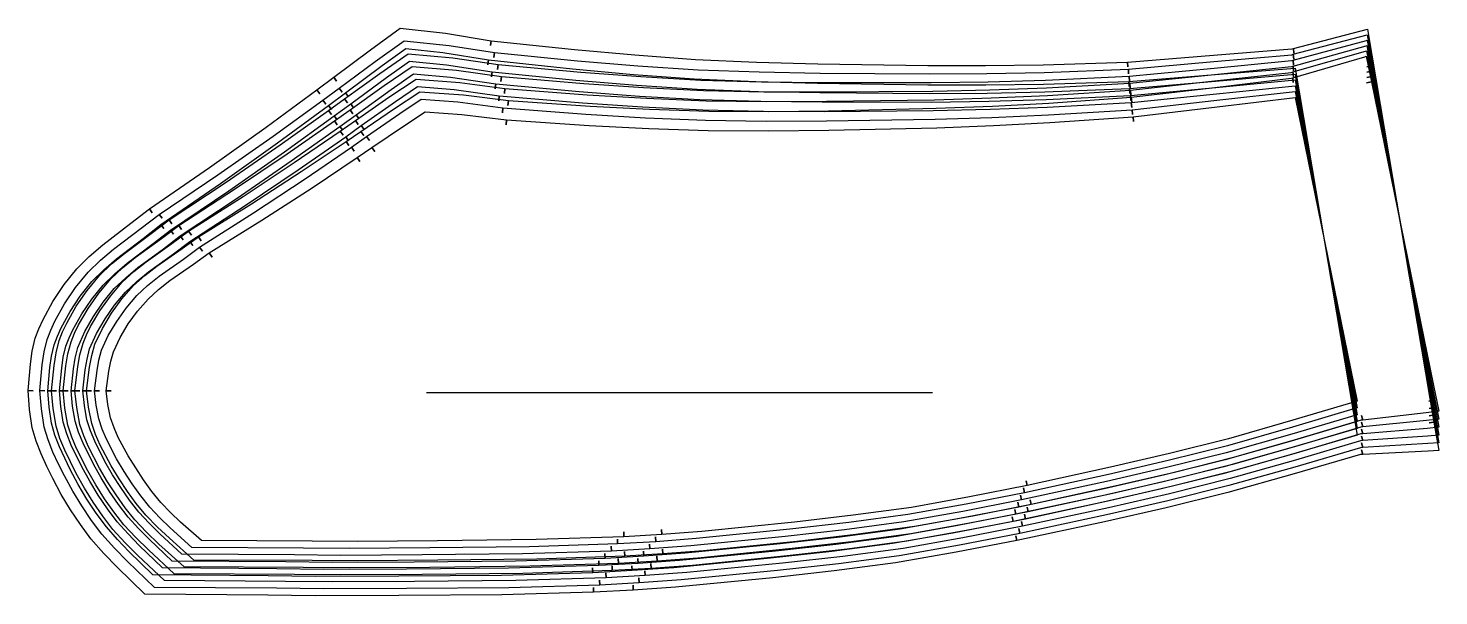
# Model space of a CAD drawing. Header units: inches. Extents: x 0 to 28.5, y 0 to 11.5.
import ezdxf

# ---------------------------------------------------------------- set-up
doc = ezdxf.new("R2010")
doc.units = ezdxf.units.IN

msp = doc.modelspace()

# ---------------------------------------------------------------- linework, layer by layer
at = {"layer": 'T001L001'}
for points in [[(2.353, 0.032), (1.795, 0.577), (1.525, 0.856), (1.268, 1.148), (1.053, 1.437), (0.854, 1.739), (0.669, 2.049), (0.497, 2.367), (0.373, 2.615), (0.261, 2.868), (0.162, 3.126), (0.082, 3.39), (0.028, 3.765), (0, 4.144), (0.098, 4.143), (0, 4.144), (0.046, 4.68), (0.083, 4.945), (0.143, 5.204), (0.216, 5.396), (0.301, 5.582), (0.498, 5.942), (0.724, 6.286), (0.981, 6.607), (1.234, 6.857), (1.505, 7.09), (2.075, 7.526), (2.449, 7.819), (2.507, 7.739), (2.449, 7.819), (3.661, 8.651), (4.805, 9.467), (5.833, 10.221), (5.892, 10.141), (5.833, 10.221), (6.171, 10.475), (6.23, 10.396), (6.171, 10.475), (6.916, 11.031), (7.517, 11.466), (8.43, 11.365), (9.351, 11.214), (9.338, 11.117), (9.351, 11.214), (11.035, 11.036), (12.255, 10.925), (13.478, 10.835), (14.715, 10.782), (15.953, 10.749), (18.175, 10.713), (19.339, 10.713), (20.503, 10.727), (22.21, 10.783), (22.215, 10.684), (22.21, 10.783), (23.946, 10.921), (25.525, 11.048), (25.559, 11.057), (25.567, 10.959), (25.559, 11.057), (27.055, 11.447), (27.144, 10.921), (27.047, 10.905), (27.144, 10.921), (28.398, 3.507), (28.301, 3.491), (28.398, 3.507), (28.495, 2.934), (28.28, 2.921), (26.959, 2.856), (26.932, 2.95), (26.959, 2.856), (26.911, 2.854), (25.575, 2.461), (24.234, 2.084), (22.989, 1.778), (21.739, 1.492), (19.972, 1.115), (19.952, 1.211), (19.972, 1.115), (18.747, 0.879), (17.519, 0.663), (16.282, 0.501), (15.041, 0.366), (13.077, 0.176), (12.224, 0.116), (12.218, 0.214), (12.224, 0.116), (11.42, 0.071), (11.416, 0.17), (11.42, 0.071), (9.567, 0.019), (7.486, 0.004), (5.799, 0), (4.84, 0.011), (2.353, 0.032)], [(2.552, 0.17), (2.006, 0.694), (1.742, 0.963), (1.49, 1.244), (1.279, 1.523), (1.083, 1.814), (0.902, 2.113), (0.732, 2.42), (0.61, 2.659), (0.499, 2.903), (0.402, 3.153), (0.322, 3.408), (0.266, 3.774), (0.235, 4.144), (0.334, 4.143), (0.235, 4.144), (0.285, 4.667), (0.323, 4.926), (0.384, 5.179), (0.456, 5.365), (0.54, 5.546), (0.735, 5.895), (0.958, 6.228), (1.21, 6.539), (1.458, 6.78), (1.724, 7.004), (2.281, 7.424), (2.647, 7.705), (2.704, 7.626), (2.647, 7.705), (3.83, 8.505), (4.947, 9.288), (5.951, 10.012), (6.009, 9.932), (5.951, 10.012), (6.281, 10.256), (6.34, 10.177), (6.281, 10.256), (7.009, 10.791), (7.596, 11.209), (8.503, 11.116), (9.421, 10.973), (9.408, 10.875), (9.421, 10.973), (11.098, 10.807), (12.314, 10.706), (13.532, 10.626), (14.764, 10.583), (15.997, 10.559), (18.208, 10.541), (19.367, 10.549), (20.525, 10.572), (22.224, 10.64), (22.23, 10.542), (22.224, 10.64), (23.951, 10.792), (25.523, 10.93), (25.556, 10.939), (25.565, 10.84), (25.556, 10.939), (27.051, 11.335), (27.142, 10.812), (27.045, 10.795), (27.142, 10.812), (28.396, 3.654), (28.299, 3.637), (28.396, 3.654), (28.495, 3.09), (28.273, 3.074), (26.959, 2.995), (26.932, 3.089), (26.959, 2.995), (26.914, 2.992), (25.587, 2.601), (24.257, 2.226), (23.022, 1.921), (21.782, 1.636), (20.029, 1.26), (20.01, 1.356), (20.029, 1.26), (18.814, 1.026), (17.596, 0.81), (16.369, 0.648), (15.138, 0.512), (13.191, 0.322), (12.344, 0.262), (12.337, 0.36), (12.344, 0.262), (11.547, 0.217), (11.542, 0.315), (11.547, 0.217), (9.708, 0.163), (7.643, 0.146), (5.971, 0.141), (5.019, 0.151), (2.552, 0.17)], [(2.751, 0.308), (2.217, 0.811), (1.958, 1.07), (1.712, 1.34), (1.505, 1.608), (1.313, 1.888), (1.135, 2.176), (0.968, 2.472), (0.738, 2.939), (0.641, 3.18), (0.562, 3.427), (0.505, 3.783), (0.471, 4.143), (0.569, 4.143), (0.471, 4.143), (0.524, 4.655), (0.563, 4.907), (0.625, 5.154), (0.696, 5.334), (0.779, 5.51), (0.972, 5.848), (1.191, 6.17), (1.439, 6.47), (1.682, 6.703), (1.942, 6.918), (2.487, 7.322), (2.845, 7.592), (2.902, 7.512), (2.845, 7.592), (3.999, 8.358), (5.089, 9.109), (6.069, 9.803), (6.126, 9.723), (6.069, 9.803), (6.391, 10.037), (6.449, 9.958), (6.391, 10.037), (7.101, 10.55), (7.675, 10.951), (8.576, 10.866), (9.491, 10.731), (9.479, 10.633), (9.491, 10.731), (11.162, 10.579), (12.373, 10.488), (13.585, 10.418), (14.812, 10.384), (16.04, 10.37), (18.241, 10.368), (19.395, 10.385), (20.548, 10.417), (22.238, 10.498), (22.245, 10.399), (22.238, 10.498), (23.957, 10.662), (25.52, 10.811), (25.553, 10.82), (25.562, 10.722), (25.553, 10.82), (27.037, 11.221), (27.046, 11.224), (27.141, 10.704), (27.044, 10.686), (27.141, 10.704), (28.395, 3.802), (28.298, 3.784), (28.395, 3.802), (28.495, 3.247), (28.265, 3.228), (26.96, 3.134), (26.932, 3.228), (26.96, 3.134), (26.916, 3.13), (25.6, 2.741), (24.279, 2.367), (23.055, 2.063), (21.825, 1.78), (20.087, 1.405), (20.067, 1.502), (20.087, 1.405), (18.882, 1.172), (17.674, 0.956), (16.456, 0.795), (15.235, 0.659), (13.304, 0.469), (12.464, 0.408), (12.457, 0.506), (12.464, 0.408), (11.673, 0.363), (11.669, 0.461), (11.673, 0.363), (9.849, 0.308), (7.801, 0.289), (6.142, 0.282), (5.198, 0.291), (2.751, 0.308)], [(2.95, 0.445), (2.428, 0.928), (2.175, 1.177), (1.934, 1.436), (1.731, 1.694), (1.543, 1.962), (1.368, 2.24), (1.204, 2.524), (0.977, 2.974), (0.881, 3.206), (0.802, 3.445), (0.743, 3.792), (0.707, 4.143), (0.805, 4.143), (0.707, 4.143), (0.762, 4.643), (0.803, 4.889), (0.866, 5.129), (0.937, 5.304), (1.019, 5.474), (1.209, 5.801), (1.425, 6.112), (1.669, 6.402), (1.907, 6.626), (2.161, 6.832), (2.693, 7.219), (3.043, 7.479), (3.099, 7.398), (3.043, 7.479), (4.169, 8.212), (5.231, 8.93), (6.187, 9.595), (6.243, 9.514), (6.187, 9.595), (6.501, 9.819), (6.558, 9.739), (6.501, 9.819), (7.194, 10.31), (7.755, 10.694), (8.649, 10.617), (9.56, 10.489), (9.549, 10.391), (9.56, 10.489), (11.225, 10.351), (12.432, 10.269), (13.639, 10.209), (14.861, 10.184), (16.083, 10.18), (18.275, 10.195), (19.423, 10.221), (20.571, 10.261), (22.253, 10.355), (22.26, 10.257), (22.253, 10.355), (23.962, 10.532), (25.518, 10.692), (25.55, 10.701), (25.56, 10.604), (25.55, 10.701), (27.025, 11.11), (27.041, 11.114), (27.139, 10.596), (27.042, 10.578), (27.139, 10.596), (28.393, 3.95), (28.296, 3.932), (28.393, 3.95), (28.495, 3.405), (28.257, 3.382), (26.96, 3.272), (26.931, 3.367), (26.96, 3.272), (26.918, 3.269), (25.612, 2.881), (24.302, 2.509), (23.088, 2.206), (21.868, 1.924), (20.144, 1.551), (20.124, 1.647), (20.144, 1.551), (18.949, 1.318), (17.751, 1.103), (16.544, 0.942), (15.332, 0.806), (13.417, 0.615), (12.583, 0.554), (12.577, 0.652), (12.583, 0.554), (11.799, 0.508), (11.795, 0.607), (11.799, 0.508), (9.99, 0.452), (7.959, 0.431), (6.313, 0.423), (5.376, 0.431), (2.95, 0.445)], [(2.515, 0.425), (2.034, 0.897), (1.801, 1.14), (1.579, 1.392), (1.375, 1.667), (1.187, 1.953), (1.011, 2.247), (0.848, 2.548), (0.632, 3.007), (0.541, 3.244), (0.468, 3.487), (0.421, 3.811), (0.396, 4.139), (0.495, 4.138), (0.396, 4.139), (0.437, 4.61), (0.47, 4.843), (0.523, 5.071), (0.589, 5.246), (0.666, 5.415), (0.846, 5.743), (1.051, 6.056), (1.285, 6.348), (1.525, 6.586), (1.782, 6.806), (2.323, 7.22), (2.682, 7.501), (2.74, 7.422), (2.682, 7.501), (3.887, 8.329), (5.035, 9.148), (6.068, 9.904), (6.126, 9.825), (6.068, 9.904), (6.408, 10.16), (6.467, 10.081), (6.408, 10.16), (7.149, 10.714), (7.625, 11.058), (8.377, 10.975), (9.298, 10.824), (9.285, 10.726), (9.298, 10.824), (10.998, 10.644), (12.225, 10.532), (13.455, 10.442), (14.699, 10.389), (15.943, 10.355), (18.173, 10.32), (19.342, 10.319), (20.511, 10.333), (22.232, 10.389), (22.238, 10.291), (22.232, 10.389), (23.978, 10.529), (25.591, 10.659), (26.845, 3.244), (25.492, 2.847), (24.134, 2.465), (22.896, 2.16), (21.652, 1.877), (19.895, 1.501), (19.875, 1.597), (19.895, 1.501), (18.679, 1.267), (17.46, 1.053), (16.231, 0.892), (14.998, 0.757), (13.045, 0.568), (12.199, 0.509), (12.193, 0.607), (12.199, 0.509), (11.404, 0.465), (11.4, 0.563), (11.404, 0.465), (9.56, 0.412), (7.484, 0.397), (5.801, 0.393), (4.844, 0.405), (2.515, 0.425)], [(3.149, 0.583), (2.64, 1.045), (2.392, 1.283), (2.156, 1.532), (1.958, 1.779), (1.774, 2.037), (1.601, 2.303), (1.44, 2.576), (1.216, 3.009), (1.121, 3.233), (1.042, 3.463), (0.981, 3.801), (0.942, 4.143), (1.041, 4.143), (0.942, 4.143), (1.001, 4.63), (1.044, 4.87), (1.107, 5.105), (1.177, 5.274), (1.259, 5.438), (1.447, 5.754), (1.659, 6.054), (1.898, 6.334), (2.132, 6.549), (2.38, 6.747), (2.9, 7.118), (3.241, 7.366), (3.297, 7.285), (3.241, 7.366), (4.339, 8.066), (5.374, 8.752), (6.305, 9.386), (6.361, 9.305), (6.305, 9.386), (6.612, 9.6), (6.668, 9.52), (6.612, 9.6), (7.287, 10.07), (7.834, 10.437), (8.722, 10.367), (9.63, 10.247), (9.62, 10.149), (9.63, 10.247), (11.289, 10.123), (12.49, 10.051), (13.693, 10), (14.91, 9.985), (16.126, 9.99), (18.308, 10.022), (19.451, 10.057), (20.593, 10.106), (22.267, 10.213), (22.276, 10.114), (22.267, 10.213), (23.967, 10.402), (25.515, 10.574), (25.547, 10.583), (25.558, 10.485), (25.547, 10.583), (27.013, 10.999), (27.035, 11.006), (27.136, 10.489), (27.04, 10.47), (27.136, 10.489), (28.39, 4.099), (28.294, 4.08), (28.39, 4.099), (28.495, 3.565), (28.249, 3.538), (26.96, 3.411), (26.932, 3.506), (26.96, 3.411), (26.921, 3.408), (25.625, 3.022), (24.325, 2.651), (23.121, 2.349), (21.911, 2.069), (20.202, 1.696), (20.182, 1.792), (20.202, 1.696), (19.017, 1.464), (17.829, 1.25), (16.631, 1.089), (15.43, 0.953), (13.53, 0.762), (12.703, 0.7), (12.697, 0.798), (12.703, 0.7), (11.925, 0.654), (11.921, 0.752), (11.925, 0.654), (10.131, 0.596), (8.116, 0.574), (6.484, 0.564), (5.555, 0.571), (3.149, 0.583)], [(3.349, 0.721), (2.851, 1.162), (2.609, 1.389), (2.378, 1.627), (2.184, 1.863), (2.004, 2.11), (1.835, 2.365), (1.676, 2.627), (1.456, 3.044), (1.361, 3.259), (1.282, 3.481), (1.219, 3.809), (1.178, 4.143), (1.276, 4.143), (1.178, 4.143), (1.24, 4.618), (1.284, 4.852), (1.348, 5.08), (1.499, 5.402), (1.684, 5.707), (1.893, 5.997), (2.128, 6.266), (2.356, 6.472), (2.599, 6.661), (3.107, 7.016), (3.44, 7.253), (3.494, 7.171), (3.44, 7.253), (4.508, 7.92), (5.516, 8.573), (6.423, 9.178), (6.478, 9.096), (6.423, 9.178), (6.722, 9.382), (6.777, 9.301), (6.722, 9.382), (7.38, 9.83), (7.913, 10.18), (8.795, 10.118), (9.7, 10.005), (9.691, 9.907), (9.7, 10.005), (11.352, 9.894), (12.549, 9.832), (13.747, 9.791), (14.958, 9.786), (16.169, 9.8), (18.341, 9.849), (19.479, 9.893), (20.616, 9.951), (22.281, 10.07), (22.291, 9.972), (22.281, 10.07), (23.973, 10.271), (25.512, 10.455), (25.544, 10.464), (25.555, 10.367), (25.544, 10.464), (27, 10.89), (27.029, 10.899), (27.134, 10.383), (27.037, 10.364), (27.134, 10.383), (28.388, 4.249), (28.292, 4.229), (28.388, 4.249), (28.495, 3.727), (28.242, 3.695), (26.96, 3.55), (26.932, 3.644), (26.96, 3.55), (26.924, 3.546), (25.638, 3.162), (24.348, 2.792), (23.153, 2.492), (21.954, 2.212), (20.259, 1.841), (20.239, 1.938), (20.259, 1.841), (19.084, 1.61), (17.906, 1.397), (16.718, 1.235), (15.527, 1.099), (13.643, 0.908), (12.823, 0.846), (12.816, 0.944), (12.823, 0.846), (12.052, 0.8), (12.047, 0.898), (12.052, 0.8), (10.272, 0.741), (8.274, 0.717), (6.655, 0.705), (5.734, 0.711), (3.349, 0.721)], [(2.712, 0.563), (2.243, 1.016), (2.016, 1.249), (1.799, 1.491), (1.599, 1.755), (1.415, 2.03), (1.243, 2.313), (1.082, 2.603), (0.869, 3.046), (0.779, 3.275), (0.707, 3.509), (0.659, 3.822), (0.632, 4.139), (0.731, 4.138), (0.632, 4.139), (0.676, 4.596), (0.709, 4.822), (0.762, 5.043), (0.828, 5.212), (0.904, 5.376), (1.081, 5.693), (1.283, 5.995), (1.512, 6.277), (1.747, 6.506), (1.999, 6.718), (2.527, 7.116), (2.877, 7.386), (2.935, 7.306), (2.877, 7.386), (4.053, 8.18), (5.175, 8.967), (6.183, 9.694), (6.241, 9.614), (6.183, 9.694), (6.515, 9.939), (6.573, 9.86), (6.515, 9.939), (7.239, 10.472), (7.704, 10.802), (8.453, 10.725), (9.371, 10.582), (9.359, 10.484), (9.371, 10.582), (11.064, 10.415), (12.287, 10.313), (13.512, 10.233), (14.75, 10.189), (15.99, 10.166), (18.209, 10.147), (19.373, 10.155), (20.536, 10.178), (22.249, 10.247), (22.256, 10.149), (22.249, 10.247), (23.986, 10.399), (25.591, 10.54), (26.845, 3.382), (25.503, 2.987), (24.156, 2.607), (22.928, 2.303), (21.695, 2.02), (19.952, 1.646), (19.932, 1.743), (19.952, 1.646), (18.746, 1.413), (17.537, 1.199), (16.318, 1.039), (15.095, 0.904), (13.157, 0.715), (12.319, 0.655), (12.312, 0.753), (12.319, 0.655), (11.53, 0.61), (11.525, 0.709), (11.53, 0.61), (9.701, 0.557), (7.641, 0.54), (5.972, 0.534), (5.023, 0.545), (2.712, 0.563)], [(2.909, 0.7), (2.452, 1.135), (2.23, 1.357), (2.018, 1.59), (1.823, 1.843), (1.643, 2.108), (1.474, 2.38), (1.317, 2.658), (1.107, 3.085), (1.018, 3.305), (0.946, 3.531), (0.897, 3.833), (0.869, 4.139), (0.967, 4.138), (0.869, 4.139), (0.914, 4.582), (0.948, 4.801), (1.002, 5.015), (1.142, 5.337), (1.316, 5.643), (1.515, 5.935), (1.739, 6.206), (1.969, 6.426), (2.215, 6.63), (2.73, 7.012), (3.072, 7.271), (3.129, 7.191), (3.072, 7.271), (4.22, 8.032), (5.314, 8.786), (6.298, 9.483), (6.355, 9.403), (6.298, 9.483), (6.622, 9.719), (6.68, 9.639), (6.622, 9.719), (7.329, 10.229), (7.782, 10.546), (8.529, 10.475), (9.444, 10.34), (9.432, 10.242), (9.444, 10.34), (11.131, 10.187), (12.349, 10.095), (13.569, 10.024), (14.802, 9.99), (16.036, 9.976), (18.245, 9.974), (19.404, 9.992), (20.562, 10.023), (22.267, 10.105), (22.274, 10.007), (22.267, 10.105), (23.994, 10.27), (25.591, 10.422), (26.845, 3.52), (25.514, 3.126), (24.179, 2.748), (22.961, 2.446), (21.737, 2.164), (20.009, 1.791), (19.989, 1.888), (20.009, 1.791), (18.813, 1.559), (17.614, 1.346), (16.405, 1.185), (15.192, 1.05), (13.27, 0.861), (12.438, 0.801), (12.432, 0.899), (12.438, 0.801), (11.656, 0.756), (11.651, 0.854), (11.656, 0.756), (9.841, 0.701), (7.798, 0.682), (6.143, 0.675), (5.201, 0.685), (2.909, 0.7)], [(3.106, 0.838), (2.661, 1.253), (2.444, 1.466), (2.238, 1.689), (2.047, 1.932), (1.87, 2.185), (1.705, 2.446), (1.551, 2.714), (1.344, 3.124), (1.257, 3.335), (1.185, 3.552), (1.135, 3.843), (1.105, 4.139), (1.203, 4.138), (1.105, 4.139), (1.153, 4.568), (1.188, 4.78), (1.241, 4.987), (1.38, 5.298), (1.552, 5.593), (1.746, 5.874), (1.966, 6.135), (2.191, 6.347), (2.431, 6.542), (2.934, 6.908), (3.268, 7.156), (3.324, 7.075), (3.268, 7.156), (4.386, 7.884), (5.454, 8.606), (6.413, 9.273), (6.47, 9.192), (6.413, 9.273), (6.729, 9.498), (6.786, 9.418), (6.729, 9.498), (7.419, 9.987), (7.861, 10.29), (8.605, 10.225), (9.517, 10.097), (9.506, 10), (9.517, 10.097), (11.197, 9.958), (12.411, 9.876), (13.625, 9.815), (14.854, 9.791), (16.082, 9.786), (18.282, 9.801), (19.435, 9.828), (20.587, 9.868), (22.284, 9.962), (22.292, 9.864), (22.284, 9.962), (24.002, 10.14), (25.591, 10.304), (26.845, 3.658), (25.525, 3.266), (24.201, 2.89), (22.993, 2.589), (21.78, 2.308), (20.066, 1.937), (20.046, 2.033), (20.066, 1.937), (18.88, 1.705), (17.691, 1.492), (16.492, 1.332), (15.289, 1.197), (13.383, 1.007), (12.558, 0.947), (12.551, 1.045), (12.558, 0.947), (11.782, 0.902), (11.777, 1), (11.782, 0.902), (9.982, 0.845), (7.956, 0.825), (6.313, 0.816), (5.379, 0.825), (3.106, 0.838)], [(3.303, 0.976), (2.869, 1.372), (2.659, 1.575), (2.458, 1.788), (2.272, 2.02), (2.098, 2.262), (1.937, 2.513), (1.785, 2.769), (1.582, 3.162), (1.495, 3.366), (1.424, 3.574), (1.373, 3.854), (1.341, 4.139), (1.439, 4.138), (1.341, 4.139), (1.391, 4.554), (1.427, 4.759), (1.481, 4.959), (1.618, 5.259), (1.787, 5.543), (1.978, 5.813), (2.193, 6.065), (2.413, 6.267), (2.647, 6.454), (3.137, 6.803), (3.463, 7.041), (3.518, 6.96), (3.463, 7.041), (4.553, 7.736), (5.593, 8.425), (6.528, 9.062), (6.584, 8.981), (6.528, 9.062), (6.837, 9.277), (6.893, 9.197), (6.837, 9.277), (7.509, 9.745), (7.94, 10.034), (8.681, 9.976), (9.59, 9.855), (9.579, 9.757), (9.59, 9.855), (11.264, 9.73), (12.473, 9.657), (13.682, 9.606), (14.905, 9.591), (16.128, 9.597), (18.318, 9.629), (19.466, 9.664), (20.613, 9.713), (22.301, 9.82), (22.31, 9.722), (22.301, 9.82), (24.011, 10.01), (25.591, 10.186), (26.845, 3.796), (25.537, 3.406), (24.224, 3.031), (23.026, 2.732), (21.823, 2.452), (20.123, 2.082), (20.103, 2.178), (20.123, 2.082), (18.947, 1.852), (17.768, 1.639), (16.579, 1.479), (15.386, 1.344), (13.495, 1.154), (12.677, 1.093), (12.671, 1.191), (12.677, 1.093), (11.907, 1.048), (11.903, 1.146), (11.907, 1.048), (10.123, 0.99), (8.113, 0.968), (6.484, 0.958), (5.558, 0.965), (3.303, 0.976)], [(3.499, 1.114), (3.078, 1.49), (2.873, 1.684), (2.677, 1.886), (2.495, 2.108), (2.326, 2.34), (2.019, 2.825), (1.819, 3.201), (1.734, 3.396), (1.663, 3.596), (1.611, 3.865), (1.577, 4.139), (1.675, 4.138), (1.577, 4.139), (1.63, 4.54), (1.667, 4.738), (1.721, 4.931), (1.856, 5.22), (2.022, 5.493), (2.21, 5.752), (2.42, 5.994), (2.635, 6.187), (2.863, 6.366), (3.341, 6.699), (3.658, 6.926), (3.713, 6.844), (3.658, 6.926), (4.72, 7.587), (5.733, 8.244), (6.644, 8.852), (6.699, 8.77), (6.644, 8.852), (6.944, 9.057), (6.999, 8.976), (6.944, 9.057), (7.599, 9.502), (8.018, 9.778), (8.757, 9.726), (9.662, 9.613), (9.653, 9.515), (9.662, 9.613), (11.33, 9.501), (12.534, 9.439), (13.739, 9.397), (14.957, 9.392), (16.174, 9.407), (18.354, 9.456), (19.497, 9.5), (20.638, 9.558), (22.319, 9.678), (22.328, 9.58), (22.319, 9.678), (24.019, 9.881), (25.591, 10.068), (26.845, 3.933), (25.548, 3.545), (24.246, 3.173), (23.058, 2.874), (21.866, 2.596), (20.181, 2.227), (20.16, 2.324), (20.181, 2.227), (19.014, 1.997), (17.845, 1.786), (16.666, 1.626), (15.483, 1.49), (13.608, 1.3), (12.797, 1.239), (12.79, 1.337), (12.797, 1.239), (12.033, 1.193), (12.029, 1.291), (12.033, 1.193), (10.263, 1.134), (8.27, 1.11), (6.655, 1.099), (5.736, 1.105), (3.499, 1.114)], [(8.045, 4.109), (18.268, 4.109)]]:
    msp.add_lwpolyline(points, dxfattribs=at)

doc.saveas('drawing.dxf')
